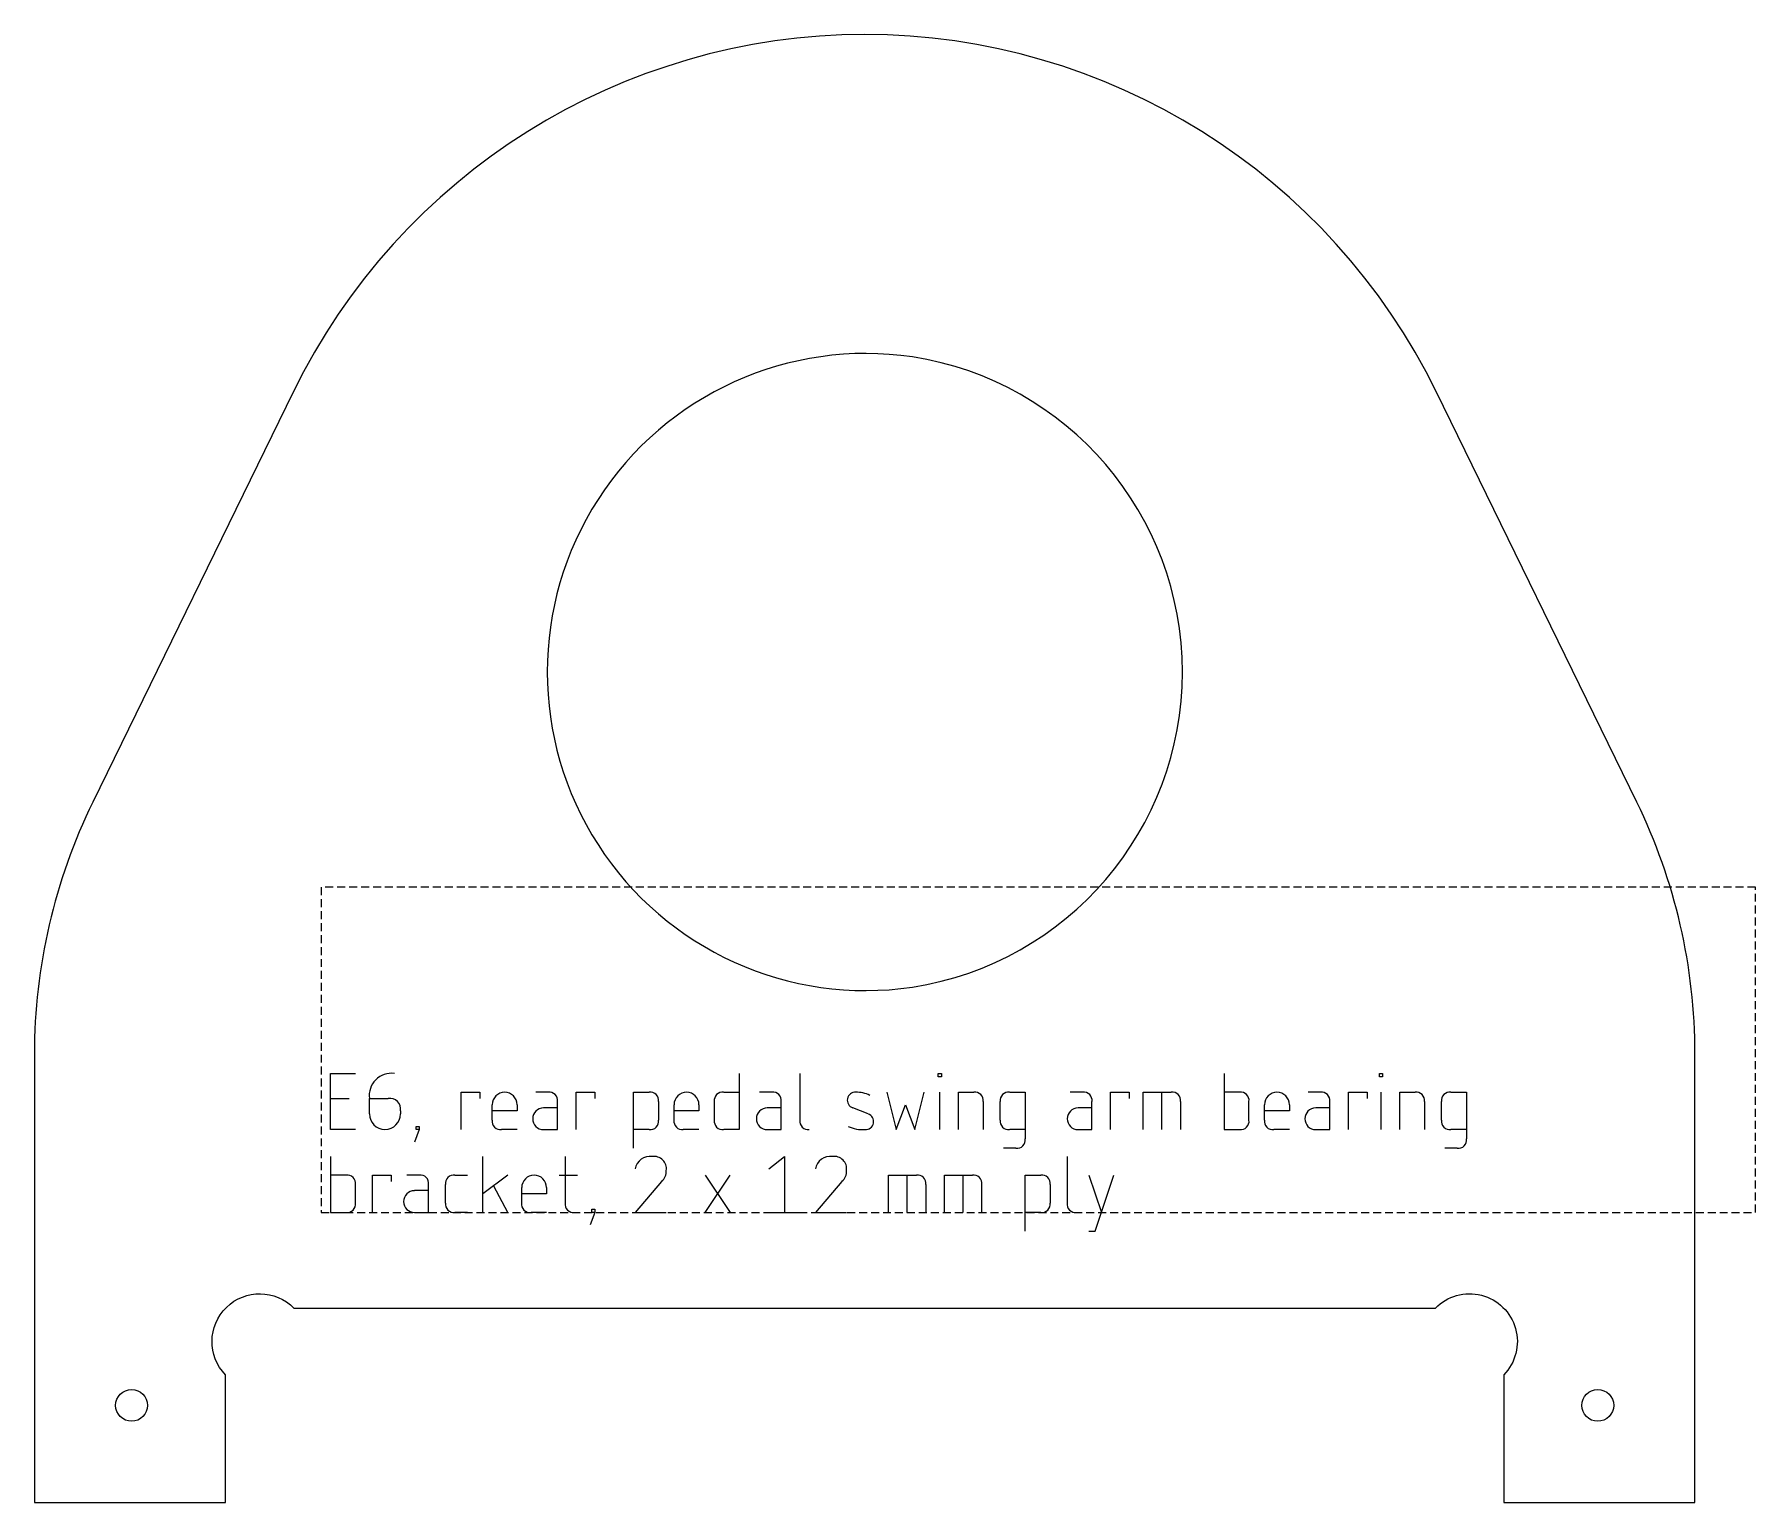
# Model space of a CAD drawing. Header units: millimetres. Extents: x -229 to -121, y -1584 to -1491.
import ezdxf

# ---------------------------------------------------------------- set-up
doc = ezdxf.new("R2010")
doc.units = ezdxf.units.MM
doc.linetypes.add('DASHED', pattern=[0.75, 0.5, -0.25])
doc.layers.get('0').update_dxf_attribs({"linetype": 'CONTINUOUS'})
doc.layers.add('1', color=7, linetype='DASHED')

msp = doc.modelspace()

# ---------------------------------------------------------------- linework, layer by layer
for p, q in [((-210.37, -1560.2), (-210.37, -1556.69)), ((-210.37, -1556.69), (-208.81, -1556.69)), ((-184.73, -1556.69), (-184.73, -1560.2)), ((-180.93, -1556.69), (-180.93, -1559.61)), ((-172.25, -1556.88), (-172.25, -1556.69)), ((-172.25, -1556.69), (-172.05, -1556.69)), ((-172.05, -1556.88), (-172.25, -1556.88)), ((-172.05, -1556.69), (-172.05, -1556.88)), ((-154.31, -1556.69), (-154.31, -1560.2)), ((-144.56, -1556.88), (-144.56, -1556.69)), ((-144.56, -1556.69), (-144.36, -1556.69)), ((-144.36, -1556.88), (-144.56, -1556.88)), ((-144.36, -1556.69), (-144.36, -1556.88)), ((-210.37, -1558.25), (-209.2, -1558.25)), ((-207.93, -1558.25), (-206.76, -1558.25)), ((-207.93, -1559.22), (-207.93, -1558.25)), ((-202.18, -1560.2), (-202.18, -1557.86)), ((-202.18, -1557.86), (-201.01, -1557.86)), ((-201.01, -1557.86), (-201.01, -1558.25)), ((-196.72, -1557.86), (-197.5, -1557.86)), ((-194.97, -1560.2), (-194.97, -1557.86)), ((-194.97, -1557.86), (-193.8, -1557.86)), ((-193.8, -1557.86), (-193.8, -1558.25)), ((-191.36, -1561.37), (-191.36, -1557.86)), ((-191.36, -1557.86), (-190.38, -1557.86)), ((-185.7, -1557.86), (-184.73, -1557.86)), ((-182.68, -1557.86), (-183.46, -1557.86)), ((-175.47, -1557.86), (-174.88, -1560.2)), ((-173.71, -1560.2), (-173.13, -1557.86)), ((-172.15, -1560.2), (-172.15, -1557.86)), ((-170.98, -1560.2), (-170.98, -1557.86)), ((-170.98, -1557.86), (-170.01, -1557.86)), ((-167.76, -1557.86), (-166.79, -1557.86)), ((-166.79, -1557.86), (-166.79, -1560.78)), ((-163.18, -1557.86), (-163.96, -1557.86)), ((-161.43, -1560.2), (-161.43, -1557.86)), ((-161.43, -1557.86), (-160.26, -1557.86)), ((-160.26, -1557.86), (-160.26, -1558.25)), ((-159.38, -1560.2), (-159.38, -1557.86)), ((-159.38, -1557.86), (-157.62, -1557.86)), ((-158.21, -1560.2), (-158.21, -1557.86)), ((-153.33, -1557.86), (-154.31, -1557.86)), ((-148.26, -1557.86), (-149.04, -1557.86)), ((-146.51, -1560.2), (-146.51, -1557.86)), ((-146.51, -1557.86), (-145.34, -1557.86)), ((-145.34, -1557.86), (-145.34, -1558.25)), ((-144.46, -1560.2), (-144.46, -1557.86)), ((-143.29, -1560.2), (-143.29, -1557.86)), ((-143.29, -1557.86), (-142.32, -1557.86)), ((-140.07, -1557.86), (-139.1, -1557.86)), ((-139.1, -1557.86), (-139.1, -1560.78)), ((-205.98, -1559.03), (-205.98, -1559.22)), ((-200.23, -1559.61), (-200.23, -1558.64)), ((-198.67, -1559.03), (-200.23, -1559.03)), ((-198.67, -1558.64), (-198.67, -1559.03)), ((-196.14, -1558.83), (-197.01, -1558.83)), ((-196.14, -1560.2), (-196.14, -1558.44)), ((-189.8, -1558.44), (-189.8, -1559.61)), ((-188.82, -1559.61), (-188.82, -1558.64)), ((-187.26, -1559.03), (-188.82, -1559.03)), ((-187.26, -1558.64), (-187.26, -1559.03)), ((-186.29, -1559.61), (-186.29, -1558.44)), ((-182.1, -1558.83), (-182.97, -1558.83)), ((-182.1, -1560.2), (-182.1, -1558.44)), ((-176.64, -1559.22), (-177.61, -1558.83)), ((-174.88, -1560.2), (-174.3, -1558.64)), ((-174.3, -1558.64), (-173.71, -1560.2)), ((-169.42, -1558.44), (-169.42, -1560.2)), ((-168.35, -1559.61), (-168.35, -1558.44)), ((-162.6, -1558.83), (-163.47, -1558.83)), ((-162.6, -1560.2), (-162.6, -1558.44)), ((-157.04, -1558.44), (-157.04, -1560.2)), ((-152.75, -1559.61), (-152.75, -1558.44)), ((-151.77, -1559.61), (-151.77, -1558.64)), ((-150.21, -1559.03), (-151.77, -1559.03)), ((-150.21, -1558.64), (-150.21, -1559.03)), ((-147.68, -1558.83), (-148.56, -1558.83)), ((-147.68, -1560.2), (-147.68, -1558.44)), ((-141.73, -1558.44), (-141.73, -1560.2)), ((-140.66, -1559.61), (-140.66, -1558.44)), ((-208.81, -1560.2), (-210.37, -1560.2)), ((-204.81, -1560.2), (-205.11, -1560.98)), ((-205.01, -1560.2), (-205.01, -1560)), ((-205.01, -1560), (-204.81, -1560)), ((-204.81, -1560.2), (-205.01, -1560.2)), ((-204.81, -1560), (-204.81, -1560.2)), ((-198.67, -1560.2), (-199.65, -1560.2)), ((-197.01, -1560.2), (-196.14, -1560.2)), ((-190.38, -1560.2), (-191.36, -1560.2)), ((-187.26, -1560.2), (-188.24, -1560.2)), ((-184.73, -1560.2), (-185.7, -1560.2)), ((-182.97, -1560.2), (-182.1, -1560.2)), ((-166.79, -1560.2), (-167.76, -1560.2)), ((-163.47, -1560.2), (-162.6, -1560.2)), ((-154.31, -1560.2), (-153.33, -1560.2)), ((-150.21, -1560.2), (-151.19, -1560.2)), ((-148.56, -1560.2), (-147.68, -1560.2)), ((-139.1, -1560.2), (-140.07, -1560.2)), ((-167.37, -1561.37), (-168.15, -1561.37)), ((-139.68, -1561.37), (-140.46, -1561.37)), ((-210.37, -1561.89), (-210.37, -1565.4)), ((-200.82, -1565.4), (-200.82, -1561.89)), ((-195.65, -1561.89), (-195.65, -1564.81)), ((-182.88, -1562.67), (-181.9, -1561.89)), ((-181.9, -1561.89), (-181.9, -1565.4)), ((-164.16, -1561.89), (-164.16, -1564.81)), ((-209.4, -1563.06), (-210.37, -1563.06)), ((-208.81, -1564.81), (-208.81, -1563.64)), ((-207.74, -1565.4), (-207.74, -1563.06)), ((-207.74, -1563.06), (-206.57, -1563.06)), ((-206.57, -1563.06), (-206.57, -1563.45)), ((-204.81, -1563.06), (-205.59, -1563.06)), ((-204.23, -1565.4), (-204.23, -1563.64)), ((-203.16, -1564.81), (-203.16, -1563.64)), ((-202.57, -1563.06), (-201.79, -1563.06)), ((-199.26, -1563.06), (-200.82, -1564.23)), ((-199.26, -1565.4), (-200.13, -1563.74)), ((-198.38, -1564.81), (-198.38, -1563.84)), ((-196.82, -1563.84), (-196.82, -1564.23)), ((-196.04, -1563.06), (-194.87, -1563.06)), ((-189.6, -1563.45), (-191.26, -1565.4)), ((-186.87, -1565.4), (-185.31, -1563.06)), ((-186.87, -1563.06), (-185.31, -1565.4)), ((-178.29, -1563.45), (-179.95, -1565.4)), ((-175.37, -1565.4), (-175.37, -1563.06)), ((-175.37, -1563.06), (-173.61, -1563.06)), ((-174.2, -1565.4), (-174.2, -1563.06)), ((-173.03, -1563.64), (-173.03, -1565.4)), ((-171.86, -1565.4), (-171.86, -1563.06)), ((-171.86, -1563.06), (-170.1, -1563.06)), ((-170.69, -1565.4), (-170.69, -1563.06)), ((-169.52, -1563.64), (-169.52, -1565.4)), ((-166.79, -1566.57), (-166.79, -1563.06)), ((-166.79, -1563.06), (-165.81, -1563.06)), ((-165.23, -1563.64), (-165.23, -1564.81)), ((-162.79, -1563.06), (-162.01, -1565.4)), ((-162.4, -1566.57), (-161.23, -1563.06)), ((-204.23, -1564.03), (-205.11, -1564.03)), ((-196.82, -1564.23), (-198.38, -1564.23)), ((-210.37, -1565.4), (-209.4, -1565.4)), ((-205.11, -1565.4), (-204.23, -1565.4)), ((-201.79, -1565.4), (-202.57, -1565.4)), ((-196.82, -1565.4), (-197.79, -1565.4)), ((-195.06, -1565.4), (-194.87, -1565.4)), ((-193.8, -1565.4), (-194.09, -1566.18)), ((-193.99, -1565.4), (-193.99, -1565.2)), ((-193.99, -1565.2), (-193.8, -1565.2)), ((-193.8, -1565.4), (-193.99, -1565.4)), ((-193.8, -1565.2), (-193.8, -1565.4)), ((-191.26, -1565.4), (-189.31, -1565.4)), ((-182.88, -1565.4), (-180.93, -1565.4)), ((-179.95, -1565.4), (-178, -1565.4)), ((-165.81, -1565.4), (-166.79, -1565.4)), ((-162.79, -1566.57), (-162.4, -1566.57))]:
    msp.add_line(p, q)
for points in [[(-212.67, -1571.4), (-141.05, -1571.4, -1), (-136.76, -1575.59), (-136.76, -1583.6), (-124.76, -1583.6), (-124.76, -1555.47, 0.114113), (-128.41, -1539.66), (-140.98, -1513.94, 0.286129), (-176.86, -1491.5, 0.286129), (-212.73, -1513.94), (-225.3, -1539.66, 0.114113), (-228.96, -1555.47), (-228.96, -1583.6), (-216.96, -1583.6), (-216.96, -1575.59, -1)], [(-173.86, -1511.73, 1.159574), (-173.86, -1551.26, 0.856951)]]:
    msp.add_lwpolyline(points, format="xyb", close=True)
for centre in [(-222.86, -1577.5), (-130.86, -1577.5)]:
    msp.add_circle(centre, 1)
for centre, radius, start, end in [((-206.56, -1558.06), 1.39, 82.2314, 187.7686), ((-206.67, -1558.93), 0.693, -7.7686, 97.7686), ((-199.45, -1558.64), 0.78, 0, 180), ((-196.65, -1558.37), 0.52, -7.7686, 97.7686), ((-190.31, -1558.37), 0.52, -7.7686, 97.7686), ((-188.04, -1558.64), 0.78, 0, 180), ((-185.78, -1558.37), 0.52, 82.2314, 187.7686), ((-182.61, -1558.37), 0.52, -7.7686, 97.7686), ((-177.45, -1558.36), 0.501, 85.8726, 251.5075), ((-177.36, -1559.67), 1.81, 63.1101, 91.8323), ((-169.94, -1558.37), 0.52, -7.7686, 97.7686), ((-167.84, -1558.37), 0.52, 82.2314, 187.7686), ((-163.11, -1558.37), 0.52, -7.7686, 97.7686), ((-157.55, -1558.37), 0.52, -7.7686, 97.7686), ((-153.26, -1558.37), 0.52, -7.7686, 97.7686), ((-150.99, -1558.64), 0.78, 0, 180), ((-148.19, -1558.37), 0.52, -7.7686, 97.7686), ((-142.25, -1558.37), 0.52, -7.7686, 97.7686), ((-140.15, -1558.37), 0.52, 82.2314, 187.7686), ((-206.96, -1559.22), 0.975, -180, 0), ((-197.01, -1559.52), 0.682, 90, 270), ((-182.97, -1559.52), 0.682, 90, 270), ((-176.8, -1559.7), 0.502, -93.6179, 70.998), ((-163.47, -1559.52), 0.682, 90, 270), ((-148.56, -1559.52), 0.682, 90, 270), ((-199.72, -1559.68), 0.52, 172.2314, 277.7686), ((-190.31, -1559.68), 0.52, -97.7686, 7.7686), ((-188.31, -1559.68), 0.52, 172.2314, 277.7686), ((-185.78, -1559.68), 0.52, 172.2314, 277.7686), ((-180.41, -1559.68), 0.52, 172.2314, 277.7686), ((-177.01, -1558.13), 2.07, 244.4468, 274.9435), ((-167.84, -1559.68), 0.52, 172.2314, 277.7686), ((-153.26, -1559.68), 0.52, -97.7686, 7.7686), ((-151.26, -1559.68), 0.52, 172.2314, 277.7686), ((-140.15, -1559.68), 0.52, 172.2314, 277.7686), ((-167.3, -1560.85), 0.52, -97.7686, 7.7686), ((-139.61, -1560.85), 0.52, -97.7686, 7.7686), ((-190.31, -1562.85), 0.973, 83.0482, 169.0066), ((-190.08, -1562.66), 0.779, -7.7686, 97.7686), ((-179, -1562.85), 0.973, 83.0482, 169.0066), ((-178.77, -1562.66), 0.779, -7.7686, 97.7686), ((-209.33, -1563.57), 0.52, -7.7686, 97.7686), ((-204.74, -1563.57), 0.52, -7.7686, 97.7686), ((-202.64, -1563.57), 0.52, 82.2314, 187.7686), ((-197.6, -1563.84), 0.78, 0, 180), ((-190.09, -1562.83), 0.784, -51.4833, 5.0861), ((-178.78, -1562.83), 0.784, -51.4833, 5.0861), ((-173.54, -1563.57), 0.52, -7.7686, 97.7686), ((-170.03, -1563.57), 0.52, -7.7686, 97.7686), ((-165.74, -1563.57), 0.52, -7.7686, 97.7686), ((-209.33, -1564.88), 0.52, -97.7686, 7.7686), ((-205.11, -1564.72), 0.682, 90, 270), ((-202.64, -1564.88), 0.52, 172.2314, 277.7686), ((-197.87, -1564.88), 0.52, 172.2314, 277.7686), ((-195.14, -1564.88), 0.52, 172.2314, 277.7686), ((-165.74, -1564.88), 0.52, -97.7686, 7.7686), ((-163.64, -1564.88), 0.52, 172.2314, 277.7686)]:
    msp.add_arc(centre, radius, start, end)
at = {"layer": '1'}
for p, q in [((-120.96, -1545), (-210.96, -1545)), ((-210.96, -1545), (-210.96, -1565.4)), ((-120.96, -1565.4), (-120.96, -1545)), ((-210.96, -1565.4), (-120.96, -1565.4))]:
    msp.add_line(p, q, dxfattribs=at)

doc.saveas('drawing.dxf')
